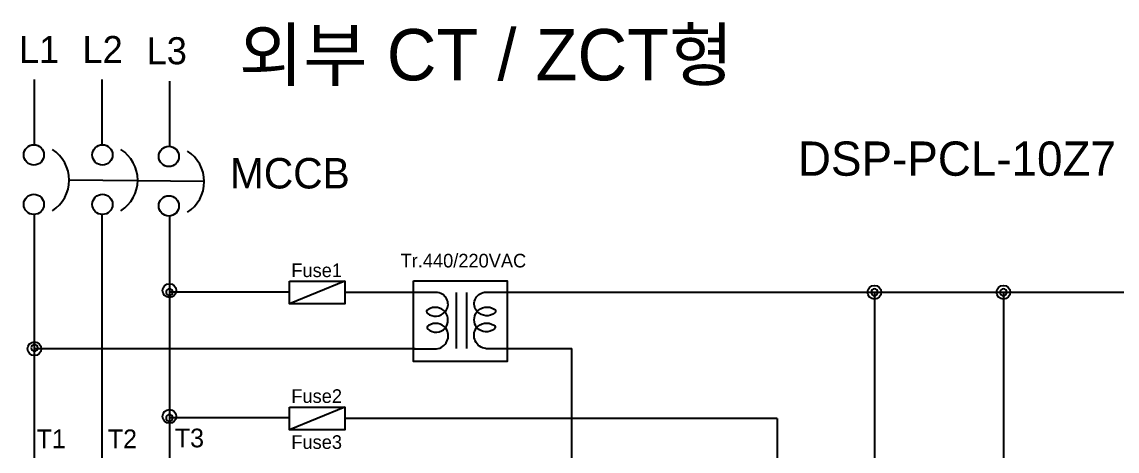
# Model space of a CAD drawing. Header units: millimetres. Extents: x 19 to 859, y 22 to 702.
# Drawn here: x 227.6 to 351.1, y 487.6 to 536 of the extents above; entities that cross this region are included whole.
import ezdxf

# ---------------------------------------------------------------- set-up
doc = ezdxf.new("R2010")
doc.units = ezdxf.units.MM
doc.layers.add('4', color=133, linetype='Continuous')
doc.layers.add('ASHADE', color=7, linetype='Continuous')
doc.styles.add('ghs', font='NGULIM.TTF')

msp = doc.modelspace()

# ---------------------------------------------------------------- linework, layer by layer
at = {"layer": '4', "color": 0, "linetype": 'ByBlock', "lineweight": 25}
for centre in [(244.216, 505.65), (228.993, 499.102), (244.216, 491.459)]:
    msp.add_circle(centre, 0.772, dxfattribs=at)
at = {"layer": '4', "color": 0}
for centre in [(323.733, 505.463), (338.281, 505.463)]:
    msp.add_circle(centre, 0.772, dxfattribs=at)
at = {"layer": 'ASHADE', "color": 0, "linetype": 'ByBlock', "lineweight": 25, "ltscale": 2}
for p, q in [((228.96, 529.456), (228.96, 522.097)), ((236.591, 529.456), (236.591, 522.096)), ((244.216, 529.286), (244.216, 521.926)), ((248.139, 517.942), (232.912, 518.112)), ((228.96, 514.235), (228.96, 475.019)), ((236.591, 514.236), (236.591, 475.009)), ((244.216, 514.066), (244.216, 475.019)), ((263.989, 506.702), (257.765, 504.146)), ((257.765, 505.48), (244.216, 505.48)), ((271.932, 505.424), (263.989, 505.424)), ((274.465, 505.424), (271.742, 505.424)), ((276.566, 505.424), (276.566, 499.122)), ((277.733, 505.424), (277.733, 499.122)), ((279.767, 505.463), (282.323, 505.463)), ((271.932, 499.083), (228.96, 499.083)), ((271.742, 499.083), (274.321, 499.083)), ((279.911, 499.122), (282.323, 499.122)), ((263.989, 492.512), (257.765, 489.956))]:
    msp.add_line(p, q, dxfattribs=at)
at = {"layer": 'ASHADE', "ltscale": 2}
for p, q in [((282.323, 505.463), (371.494, 505.463)), ((323.733, 505.463), (323.733, 429.985)), ((338.281, 505.463), (338.281, 471.247)), ((281.117, 499.122), (289.609, 499.122)), ((289.609, 408.247), (289.609, 499.122))]:
    msp.add_line(p, q, dxfattribs=at)
at = {"layer": 'ASHADE', "color": 1, "linetype": 'ByBlock', "lineweight": 25, "ltscale": 2}
for p, q in [((257.765, 491.289), (244.216, 491.289)), ((312.762, 491.234), (263.989, 491.234))]:
    msp.add_line(p, q, dxfattribs=at)
at = {"layer": 'ASHADE', "color": 1, "ltscale": 2}
msp.add_line((312.762, 491.234), (312.762, 429.985), dxfattribs=at)
at = {"layer": 'ASHADE', "color": 0, "linetype": 'ByBlock', "lineweight": 25}
for points in [[(257.765, 506.702), (263.989, 506.702), (263.989, 504.146), (257.765, 504.146)], [(257.765, 492.512), (263.989, 492.512), (263.989, 489.956), (257.765, 489.956)]]:
    msp.add_lwpolyline(points, close=True, dxfattribs=at)
at = {"layer": 'ASHADE', "color": 0, "linetype": 'ByBlock', "lineweight": 25, "ltscale": 2}
msp.add_lwpolyline([(271.742, 506.747), (282.323, 506.747), (282.323, 497.644), (271.742, 497.644)], close=True, dxfattribs=at)
for points in [[(274.321, 499.083, 0.5644393), (275.406, 501.403, 0.3776145), (273.43, 501.72, 0.5214253), (273.344, 501.286, 0.3768363), (275.341, 501.418, 0.3151835), (275.36, 503.207, 0.3776145), (273.384, 503.524, 0.5214253), (273.298, 503.09, 0.3826417), (275.321, 503.246, 0.6020814), (274.465, 505.424)], [(279.911, 499.122, -0.5644393), (278.826, 501.442, -0.3776145), (280.802, 501.759, -0.5214253), (280.888, 501.325, -0.3768363), (278.892, 501.456, -0.3151835), (278.872, 503.246, -0.3776145), (280.849, 503.563, -0.5214253), (280.934, 503.129, -0.3826417), (278.911, 503.285, -0.6020814), (279.767, 505.463)]]:
    msp.add_lwpolyline(points, format="xyb", dxfattribs=at)
for centre in [(228.922, 520.954), (236.657, 520.954), (244.149, 520.784), (228.922, 515.378), (236.657, 515.378), (244.149, 515.208)]:
    msp.add_circle(centre, 1.144, dxfattribs=at)
for centre, radius, start, end in [((228.837, 518.112), 4.075, 302.22193, 57.77807), ((236.571, 518.112), 4.075, 302.22193, 57.77807), ((244.064, 517.942), 4.075, 302.22193, 57.77807), ((244.216, 505.48), 0.381, 0, 180), ((244.216, 505.48), 0.381, 180, 0), ((228.993, 499.195), 0.381, 0, 180), ((228.993, 499.195), 0.381, 180, 0), ((244.216, 491.289), 0.381, 0, 180), ((244.216, 491.289), 0.381, 180, 0)]:
    msp.add_arc(centre, radius, start, end, dxfattribs=at)
at = {"layer": 'ASHADE', "ltscale": 2}
for centre, start, end in [((323.733, 505.463), 0, 180), ((323.733, 505.463), 180, 0), ((338.281, 505.463), 0, 180), ((338.281, 505.463), 180, 0)]:
    msp.add_arc(centre, 0.381, start, end, dxfattribs=at)

# ---------------------------------------------------------------- texts
at = {"layer": 'ASHADE', "color": 0, "linetype": 'ByBlock', "lineweight": 25, "ltscale": 2, "style": 'ghs'}
for s, height, p in [('외부 CT / ZCT형 ', 5.7915, (252.045, 529.359)), ('L1', 3.0512, (227.24, 531.314)), ('L2', 3.0512, (234.41, 531.314)), ('L3', 3.0512, (241.643, 531.178)), ('DSP-PCL-10Z7', 3.861, (315.101, 518.608)), ('MCCB', 3.4326, (251.038, 517.171)), ('Tr.440/220VAC', 1.53783, (270.284, 508.263)), ('Fuse1', 1.5378, (257.963, 507.175)), ('Fuse2', 1.5378, (257.963, 492.984)), ('T1', 2.109, (229.234, 487.882)), ('T2', 2.109, (237.266, 487.882)), ('T3', 2.109, (244.824, 487.978)), ('Fuse3', 1.5378, (257.963, 487.801))]:
    msp.add_text(s, height=height, dxfattribs=at).set_placement(p)

doc.saveas('drawing.dxf')
